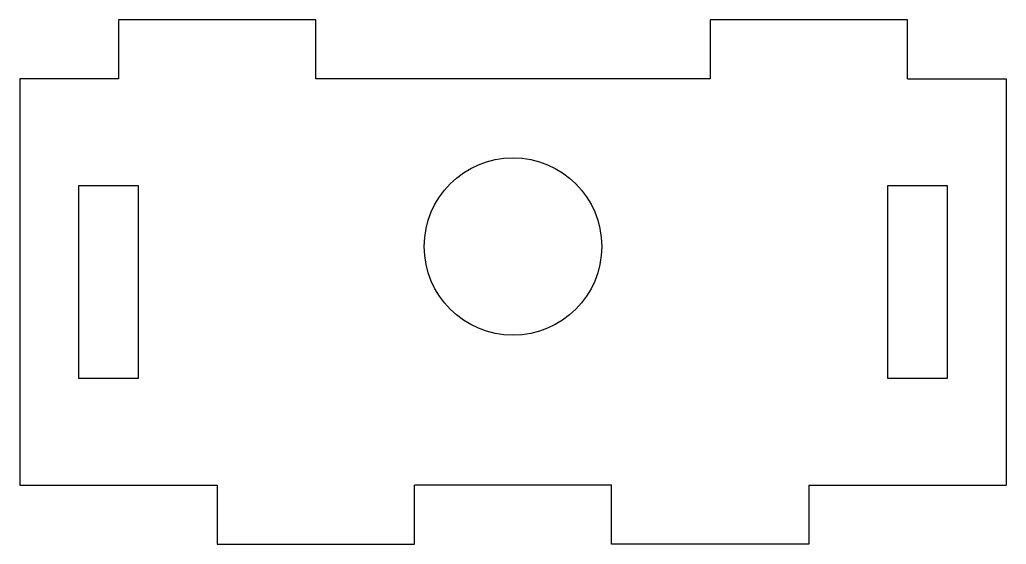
# Model space of a CAD drawing. Extents: x 0 to 50, y 49 to 75.6.
import ezdxf

# ---------------------------------------------------------------- set-up
doc = ezdxf.new("R2010")
doc.units = 0
doc.layers.get('0').update_dxf_attribs({"linetype": 'continuous'})

# ---------------------------------------------------------------- blocks, each defined once
blk = doc.blocks.new('PAD001')
at = {"color": 0}
for p, q in [((15, 75.6), (5, 75.6)), ((5, 75.6), (5, 72.6)), ((15, 72.6), (15, 75.6)), ((45, 75.6), (35, 75.6)), ((35, 75.6), (35, 72.6)), ((45, 72.6), (45, 75.6)), ((5, 72.6), (0, 72.6)), ((0, 72.6), (0, 52)), ((35, 72.6), (15, 72.6)), ((45, 72.6), (50, 72.6)), ((50, 72.6), (50, 52)), ((3, 67.2), (6, 67.2)), ((3, 57.4), (3, 67.2)), ((6, 67.2), (6, 57.4)), ((44, 67.2), (47, 67.2)), ((44, 57.4), (44, 67.2)), ((47, 67.2), (47, 57.4)), ((6, 57.4), (3, 57.4)), ((47, 57.4), (44, 57.4)), ((0, 52), (10, 52)), ((10, 52), (10, 49)), ((20, 49), (20, 52)), ((30, 52), (20, 52)), ((30, 49), (30, 52)), ((40, 52), (40, 49)), ((40, 52), (50, 52)), ((10, 49), (20, 49)), ((40, 49), (30, 49))]:
    blk.add_line(p, q, dxfattribs=at)
blk.add_circle((25, 64.1), 4.5, dxfattribs=at)

msp = doc.modelspace()

# ---------------------------------------------------------------- block references
at = {"color": 0}
msp.add_blockref('PAD001', (0, 0), dxfattribs=at)

doc.saveas('drawing.dxf')
